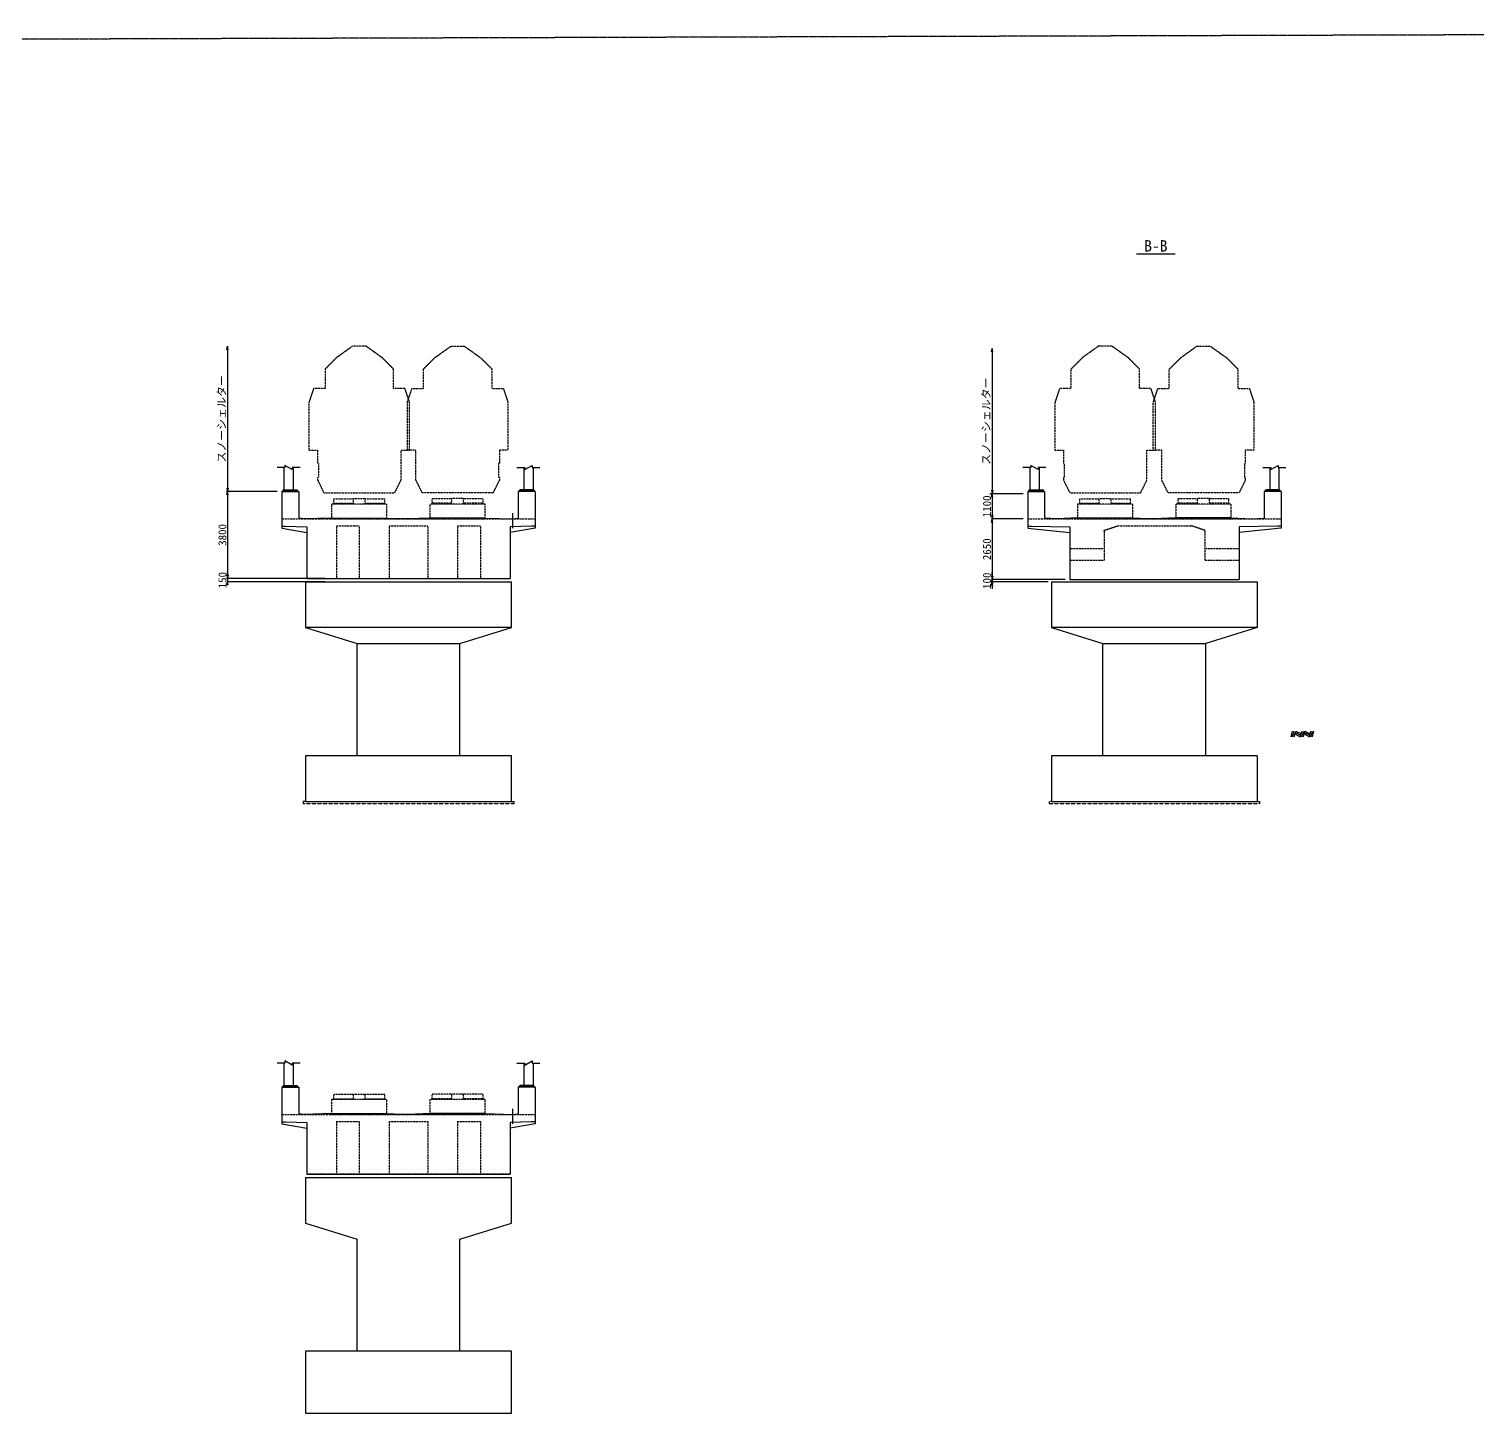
# Model space of a CAD drawing. Header units: millimetres. Extents: x -154198 to 210257, y -78304 to 147765.
# Drawn here: x 65198 to 128514, y -78304 to -17780 of the extents above; entities that cross this region are included whole.
import ezdxf

# ---------------------------------------------------------------- set-up
doc = ezdxf.new("R2010")
doc.units = ezdxf.units.MM
doc.header["$LTSCALE"] = 0.25
for name, pattern in [('CENTER', [50.8, 31.75, -6.35, 6.35, -6.35]), ('DASHED', [19.05, 12.7, -6.35]), ('HIDDEN', [9.525, 6.35, -3.175])]:
    doc.linetypes.add(name, pattern=pattern)
doc.layers.get('Defpoints').update_dxf_attribs({"color": 171})
for name, color, linetype in [('D-BGD-建築限界', 7, 'Continuous'), ('D-BMK-軌道中心線', 6, 'CENTER'), ('D-STR-DIM', 7, 'Continuous'), ('D-STR-HTXT', 3, 'Continuous'), ('D-STR-STR1-上部工', 4, 'Continuous'), ('D-STR-STR1-下部工', 1, 'Continuous'), ('D-STR-STRD-プレート', 5, 'Continuous'), ('D-STR-台座コンクリート', 7, 'HIDDEN'), ('D-TTL-TXT', 7, 'Continuous'), ('S-BGD', 8, 'Continuous')]:
    doc.layers.add(name, color=color, linetype=linetype)
doc.styles.add('MSゴシック_10', font='MS Gothic.ttf')
doc.dimstyles.new('DIM', dxfattribs={"dimscale": 100, "dimtxt": 3.5, "dimasz": 1.5, "dimexe": 0.25, "dimexo": 1, "dimgap": 0.5, "dimtad": 3, "dimdec": 0, "dimzin": 0, "dimdsep": 46, "dimtxsty": 'MSゴシック_10', "dimblk": 'OPEN', "dimcen": 0, "dimclrd": 256, "dimclre": 256, "dimclrt": 3, "dimaunit": 1, "dimadec": 3, "dimazin": 0, "dimtfac": 1, "dimtdec": 0, "dimtix": 1, "dimtmove": 2, "dimatfit": 2, "dimldrblk": 'OPEN', "dimfxl": 1, "dimtolj": 1, "dimtzin": 0, "dimarcsym": 2})
doc.dimstyles.new('DIM-100', dxfattribs={"dimscale": 100, "dimtxt": 3.5, "dimasz": 1.5, "dimexe": 0.5, "dimexo": 2, "dimgap": 0.5, "dimtad": 1, "dimdec": 0, "dimzin": 0, "dimdsep": 46, "dimtxsty": 'MSゴシック_10', "dimblk": 'OPEN', "dimcen": 0.09, "dimclrd": 256, "dimclre": 256, "dimclrt": 3, "dimaunit": 1, "dimadec": 4, "dimazin": 0, "dimtfac": 1, "dimtdec": 0, "dimtix": 1, "dimtmove": 2, "dimatfit": 3, "dimldrblk": 'NONE', "dimfxl": 1, "dimtolj": 1, "dimtzin": 0, "dimarcsym": 0})

# ---------------------------------------------------------------- blocks, each defined once
blk = doc.blocks.new('地盤記号')
for p, q in [((-67, -250), (0, 0)), ((0, -250), (67, 0)), ((67, -250), (133, 0)), ((133, 0), (367, -125)), ((333, -250), (400, 0)), ((400, -250), (467, 0)), ((467, -250), (533, 0)), ((533, 0), (767, -125)), ((733, -250), (800, 0)), ((800, -250), (867, 0)), ((867, -250), (933, 0)), ((100, -125), (333, -250)), ((117, -62), (350, -188)), ((500, -125), (733, -250)), ((517, -62), (750, -188))]:
    blk.add_line(p, q)
blk = doc.blocks.new('_Open')
at = {"color": 0, "linetype": 'ByBlock', "lineweight": -2}
for p, q in [((-1, 0.17), (0, 0)), ((-1, -0.17), (0, 0)), ((0, 0), (-1, 0))]:
    blk.add_line(p, q, dxfattribs=at)
blk = doc.blocks.new('*D319')
at = {"layer": 'D-STR-DIM', "lineweight": -2}
for p, q in [((73882, -31806), (73882, -37856)), ((75678, -38006), (73857, -38006))]:
    blk.add_line(p, q, dxfattribs=at)
at = {"layer": 'Defpoints', "color": 0}
for p in [(78868, -31656), (73882, -38006), (75778, -38006)]:
    blk.add_point(p, dxfattribs=at)
at = {"layer": 'D-STR-DIM', "lineweight": -2, "xscale": 150, "yscale": 150, "zscale": 150}
for p, rotation in [((73882, -31656), 90), ((73882, -38006), 270)]:
    blk.add_blockref('_Open', p, dxfattribs=dict(at, rotation=rotation))
at = {"layer": 'D-STR-DIM', "color": 3, "insert": (73635, -34831), "char_height": 350, "attachment_point": 5, "rotation": 90, "style": 'MSゴシック_10'}
blk.add_mtext('\\A1;スノーシェルター', dxfattribs=at)
blk = doc.blocks.new('*D326')
at = {"layer": 'D-STR-DIM', "lineweight": -2}
for p, q in [((107312, -31905), (107312, -37955)), ((107212, -38105), (107287, -38105))]:
    blk.add_line(p, q, dxfattribs=at)
at = {"layer": 'Defpoints', "color": 0}
for p in [(109153, -31755), (107312, -38105), (107312, -38105)]:
    blk.add_point(p, dxfattribs=at)
at = {"layer": 'D-STR-DIM', "lineweight": -2, "xscale": 150, "yscale": 150, "zscale": 150}
for p, rotation in [((107312, -31755), 90), ((107312, -38105), 270)]:
    blk.add_blockref('_Open', p, dxfattribs=dict(at, rotation=rotation))
at = {"layer": 'D-STR-DIM', "color": 3, "insert": (107065, -34930), "char_height": 350, "attachment_point": 5, "rotation": 90, "style": 'MSゴシック_10'}
blk.add_mtext('\\A1;スノーシェルター', dxfattribs=at)
blk = doc.blocks.new('*D329')
at = {"layer": 'D-STR-DIM', "lineweight": -2}
for p, q in [((76052, -38006), (73832, -38006)), ((73882, -38156), (73882, -41656)), ((77142, -41806), (73832, -41806))]:
    blk.add_line(p, q, dxfattribs=at)
at = {"layer": 'Defpoints', "color": 0}
for p in [(76252, -38006), (73882, -41806), (77342, -41806)]:
    blk.add_point(p, dxfattribs=at)
at = {"layer": 'D-STR-DIM', "lineweight": -2, "xscale": 150, "yscale": 150, "zscale": 150}
for p, rotation in [((73882, -38006), 90), ((73882, -41806), 270)]:
    blk.add_blockref('_Open', p, dxfattribs=dict(at, rotation=rotation))
at = {"layer": 'D-STR-DIM', "color": 3, "insert": (73657, -39906), "char_height": 350, "attachment_point": 5, "rotation": 90, "style": 'MSゴシック_10'}
blk.add_mtext('\\A1;3800', dxfattribs=at)
blk = doc.blocks.new('_None')

msp = doc.modelspace()

# ---------------------------------------------------------------- linework, layer by layer
at = {"color": 0, "linetype": 'ByBlock'}
for p, q in [((76347, -36956.4, 0), (76347, -37936.1, 0)), ((76747, -36956.4, 0), (76747, -37935, 0)), ((86837, -36956.4, 0), (86837, -37935, 0)), ((87237, -36956.4, 0), (87237, -37936.1, 0)), ((108962.3, -36955.2), (108962.3, -37934.9)), ((109362.3, -36955.2), (109362.3, -37933.8)), ((119452.3, -36955.2), (119452.3, -37933.8)), ((119852.3, -36955.2), (119852.3, -37934.9)), ((76317, -37936.4, 0), (76927, -37936.4, 0)), ((76317, -37936.4, 0), (76317, -37966.4, 0)), ((76317, -37966.4, 0), (76927, -37966.4, 0)), ((87267, -37936.4, 0), (86657, -37936.4, 0)), ((86657, -37936.4, 0), (86657, -37966.4, 0)), ((87267, -37966.4, 0), (86657, -37966.4, 0)), ((87267, -37936.4, 0), (87267, -37966.4, 0)), ((76252, -38006.4, 0), (76252, -39206.4, 0)), ((76252, -38006.4, 0), (76992, -38006.4, 0)), ((76992, -38006.4, 0), (76992, -39206.4, 0)), ((86592, -38006.4, 0), (86592, -39206.4, 0)), ((87332, -38006.4, 0), (86592, -38006.4, 0)), ((87332, -38006.4, 0), (87332, -39206.4, 0)), ((108867.3, -38005.2), (108867.3, -39205.2)), ((109607.3, -38005.2), (109607.3, -39205.2)), ((119207.3, -38005.2), (119207.3, -39205.2)), ((119947.3, -38005.2), (119947.3, -39205.2)), ((77242, -39206.4, 0), (76992, -39176.4, 0)), ((86342, -38956.4, 0), (86342, -39606.4, 0)), ((86342, -39206.4, 0), (86592, -39176.4, 0)), ((86678.8, -39196.4, 0), (86677, -39196.4, 0)), ((87332, -39206.4, 0), (87332, -39506.4, 0)), ((87182, -39529.1, 0), (87172, -39519.2, 0)), ((87312, -39526.8, 0), (87182, -39529.1, 0)), ((87332, -39506.4, 0), (87312, -39526.8, 0)), ((87332, -39506.4, 0), (87332, -39606.4, 0)), ((76347, -63000.4, 0), (76347, -63980.2, 0)), ((76747, -63000.4, 0), (76747, -63979, 0)), ((86837, -63000.4, 0), (86837, -63979, 0)), ((87237, -63000.4, 0), (87237, -63980.2, 0)), ((76252, -64050.4, 0), (76252, -65250.4, 0)), ((76252, -64050.4, 0), (76992, -64050.4, 0)), ((76317, -63980.4, 0), (76927, -63980.4, 0)), ((76317, -63980.4, 0), (76317, -64010.4, 0)), ((76317, -64010.4, 0), (76927, -64010.4, 0)), ((76992, -64050.4, 0), (76992, -65250.4, 0)), ((86592, -64050.4, 0), (86592, -65250.4, 0)), ((87332, -64050.4, 0), (86592, -64050.4, 0)), ((87267, -63980.4, 0), (86657, -63980.4, 0)), ((86657, -63980.4, 0), (86657, -64010.4, 0)), ((87267, -64010.4, 0), (86657, -64010.4, 0)), ((87267, -63980.4, 0), (87267, -64010.4, 0)), ((87332, -64050.4, 0), (87332, -65250.4, 0)), ((86342, -65000.4, 0), (86342, -65650.4, 0)), ((77242, -65250.4, 0), (76992, -65220.4, 0)), ((86342, -65250.4, 0), (86592, -65220.4, 0)), ((86678.8, -65240.4, 0), (86677, -65240.4, 0)), ((87182, -65573.1, 0), (87172, -65563.3, 0)), ((87312, -65570.8, 0), (87182, -65573.1, 0)), ((87332, -65550.4, 0), (87312, -65570.8, 0)), ((87332, -65250.4, 0), (87332, -65550.4, 0)), ((87332, -65550.4, 0), (87332, -65650.4, 0))]:
    msp.add_line(p, q, dxfattribs=at)
at = {"color": 0, "linetype": 'Continuous'}
for p, q in [((108867.3, -38005.2), (109607.3, -38005.2)), ((119947.3, -38005.2), (119207.3, -38005.2))]:
    msp.add_line(p, q, dxfattribs=at)
for p, q in [((78432, -39166.4, 0), (77242, -39206.4, 0)), ((78432, -39166.4, 0), (80852, -39166.4, 0)), ((80852, -39166.4, 0), (81792, -39206.4, 0)), ((82732, -39166.4, 0), (81792, -39206.4, 0)), ((85152, -39166.4, 0), (82732, -39166.4, 0)), ((85152, -39166.4, 0), (86342, -39206.4, 0)), ((110167.3, -39205.2), (109607.3, -39175.2)), ((111047.3, -39165.2), (110167.3, -39205.2)), ((111047.3, -39165.2), (113467.3, -39165.2)), ((113467.3, -39165.2), (114407.3, -39205.2)), ((115347.3, -39165.2), (114407.3, -39205.2)), ((117767.3, -39165.2), (115347.3, -39165.2)), ((117767.3, -39165.2), (118647.3, -39205.2)), ((118647.3, -39205.2), (119207.3, -39175.2)), ((78432, -65210.4, 0), (77242, -65250.4, 0)), ((78432, -65210.4, 0), (80852, -65210.4, 0)), ((80852, -65210.4, 0), (81792, -65250.4, 0)), ((82732, -65210.4, 0), (81792, -65250.4, 0)), ((85152, -65210.4, 0), (82732, -65210.4, 0)), ((85152, -65210.4, 0), (86342, -65250.4, 0))]:
    msp.add_line(p, q)
at = {"color": 0, "linetype": 'ByBlock', "elevation": 0}
for points in [[(76287, -38006.4), (76957, -38006.4), (76957, -37976.4), (76947, -37966.4), (76297, -37966.4), (76287, -37976.4)], [(87297, -38006.4), (86627, -38006.4), (86627, -37976.4), (86637, -37966.4), (87287, -37966.4), (87297, -37976.4)], [(76287, -64050.4), (76957, -64050.4), (76957, -64020.4), (76947, -64010.4), (76297, -64010.4), (76287, -64020.4)], [(87297, -64050.4), (86627, -64050.4), (86627, -64020.4), (86637, -64010.4), (87287, -64010.4), (87297, -64020.4)]]:
    msp.add_lwpolyline(points, close=True, dxfattribs=at)
at = {"layer": 'D-BGD-建築限界', "linetype": 'DASHED', "ltscale": 0.5, "elevation": 0}
for points in [[(77852, -37386.4), (77817, -37386.4), (77817, -37506.4), (78097, -38071.4), (81187, -38071.4), (81467, -37506.4), (81467, -36206.4), (81842, -36206.4), (81842, -34106.4), (81642, -33506.4), (81142, -33506.4), (81142, -32656.4), (80642, -32156.4), (79942, -31656.4), (79342, -31656.4), (78642, -32156.4), (78142, -32656.4), (78142, -33506.4), (77642, -33506.4), (77442, -34106.4), (77442, -36206.4), (77817, -36206.4), (77817, -36786.4), (77852, -36786.4), (77852, -37386.4)], [(85731.9, -37386.4), (85767, -37386.4), (85767, -37506.4), (85487, -38071.4), (82397, -38071.4), (82117, -37506.4), (82117, -36206.4), (81742, -36206.4), (81742, -34106.4), (81942, -33506.4), (82442, -33506.4), (82442, -32656.4), (82942, -32156.4), (83642, -31656.4), (84242, -31656.4), (84942, -32156.4), (85442, -32656.4), (85442, -33506.4), (85942, -33506.4), (86142, -34106.4), (86142, -36206.4), (85767, -36206.4), (85767, -36786.4), (85732, -36786.4), (85732, -37386.4)]]:
    msp.add_lwpolyline(points, dxfattribs=at)
at = {"layer": 'D-BGD-建築限界', "linetype": 'DASHED', "ltscale": 0.5}
for points in [[(110467.3, -37385.2), (110432.3, -37385.2), (110432.3, -37505.2), (110712.3, -38070.2), (113802.3, -38070.2), (114082.3, -37505.2), (114082.3, -36205.2), (114457.3, -36205.2), (114457.3, -34105.2), (114257.3, -33505.2), (113757.3, -33505.2), (113757.3, -32655.2), (113257.3, -32155.2), (112557.3, -31655.2), (111957.3, -31655.2), (111257.3, -32155.2), (110757.3, -32655.2), (110757.3, -33505.2), (110257.3, -33505.2), (110057.3, -34105.2), (110057.3, -36205.2), (110432.3, -36205.2), (110432.3, -36785.2), (110467.3, -36785.2), (110467.3, -37385.2)], [(118347.3, -37385.2), (118382.3, -37385.2), (118382.3, -37505.2), (118102.3, -38070.2), (115012.3, -38070.2), (114732.3, -37505.2), (114732.3, -36205.2), (114357.3, -36205.2), (114357.3, -34105.2), (114557.3, -33505.2), (115057.3, -33505.2), (115057.3, -32655.2), (115557.3, -32155.2), (116257.3, -31655.2), (116857.3, -31655.2), (117557.3, -32155.2), (118057.3, -32655.2), (118057.3, -33505.2), (118557.3, -33505.2), (118757.3, -34105.2), (118757.3, -36205.2), (118382.3, -36205.2), (118382.3, -36785.2), (118347.3, -36785.2), (118347.3, -37385.2)]]:
    msp.add_lwpolyline(points, dxfattribs=at)
at = {"layer": 'D-BMK-軌道中心線'}
msp.add_line((-154197.9, -18873.8), (210257.3, -17780.5), dxfattribs=at)
at = {"layer": 'D-STR-DIM'}
for p, q in [((108667.3, -38105.2), (107312, -38105.2)), ((107312, -38255.2), (107312, -39055.2)), ((108667.3, -39205.2), (107312, -39205.2)), ((108667.3, -39205.2), (107312, -39205.2)), ((107312, -39355.2), (107312, -41705.2)), ((73881.8, -41656.4), (73881.8, -41506.4)), ((73881.8, -41658.2), (73881.8, -41508.2)), ((107312, -41705.2), (107312, -41555.2)), ((107312, -41710), (107312, -41560)), ((78133.1, -41806.4), (73881.8, -41808.2)), ((73881.8, -41806.4), (73881.8, -41808.2)), ((73881.8, -41808.2), (73881.8, -41958.2)), ((78133.1, -41808.2), (73881.8, -41808.2)), ((78133.1, -41958.2), (73881.8, -41958.2)), ((73881.8, -41958.2), (73881.8, -42108.2)), ((110507.3, -41855.2), (107312, -41855.2)), ((110507.3, -41860), (107312, -41855.2)), ((110507.3, -41855.2), (107312, -41855.2)), ((107312, -41860), (107312, -41855.2)), ((110507.3, -41860), (107312, -41855.2)), ((107312, -41860), (107312, -41960)), ((109757.3, -41960), (107312, -41960)), ((109757.3, -41960), (107312, -41960)), ((107312, -42010), (107312, -42160)), ((107312, -42110), (107312, -42260))]:
    msp.add_line(p, q, dxfattribs=at)
at = {"layer": 'D-STR-HTXT', "color": 4, "elevation": 0}
for points in [[(77050.1, -36956.4), (76707, -36956.4), (76707, -37048.8), (76387, -36864), (76387, -36956.4), (76043.8, -36956.4)], [(86533.8, -36956.4), (86877, -36956.4), (86877, -37048.8), (87197, -36864), (87197, -36956.4), (87540.1, -36956.4)], [(77050.1, -63000.4), (76707, -63000.4), (76707, -63092.8), (76387, -62908.1), (76387, -63000.4), (76043.8, -63000.4)], [(86533.8, -63000.4), (86877, -63000.4), (86877, -63092.8), (87197, -62908.1), (87197, -63000.4), (87540.1, -63000.4)]]:
    msp.add_lwpolyline(points, dxfattribs=at)
at = {"layer": 'D-STR-HTXT', "color": 4}
for points in [[(109665.4, -36955.2), (109322.3, -36955.2), (109322.3, -37047.6), (109002.3, -36862.8), (109002.3, -36955.2), (108659.2, -36955.2)], [(119149.2, -36955.2), (119492.3, -36955.2), (119492.3, -37047.6), (119812.3, -36862.8), (119812.3, -36955.2), (120155.4, -36955.2)]]:
    msp.add_lwpolyline(points, dxfattribs=at)
at = {"layer": 'D-STR-STR1-上部工', "linetype": 'HIDDEN'}
for p, q in [((76252, -39206.4, 0), (87332, -39206.4, 0)), ((108867.3, -39205.2), (119947.3, -39205.2)), ((78642, -39506.4, 0), (78642, -41806.4, 0)), ((78642, -39506.4, 0), (79642, -39506.4, 0)), ((79642, -39506.4, 0), (79642, -41806.4, 0)), ((80942, -39506.4, 0), (80942, -41806.4, 0)), ((80942, -39506.4, 0), (81792, -39506.4, 0)), ((81792, -39506.4, 0), (82642, -39506.4, 0)), ((82642, -39506.4, 0), (82642, -41806.4, 0)), ((83942, -39506.4, 0), (84942, -39506.4, 0)), ((83942, -39506.4, 0), (83942, -41806.4, 0)), ((84942, -39506.4, 0), (84942, -41806.4, 0)), ((112207.3, -39705.2), (112807.3, -39505.2)), ((112207.3, -39705.2), (112207.3, -41008.3)), ((112807.3, -39505.2), (116007.3, -39505.2)), ((116607.3, -39705.2), (116007.3, -39505.2)), ((116607.3, -39705.2), (116607.3, -41008.3)), ((110707.3, -40505.2), (112207.3, -40505.2)), ((116607.3, -40505.2), (118107.3, -40505.2)), ((110707.3, -41008.3), (112207.3, -41008.3)), ((116607.3, -41008.3), (118107.3, -41008.3)), ((77342, -41806.4, 0), (86242, -41806.4, 0)), ((110707.3, -41855.2), (118107.3, -41855.2)), ((76252, -65250.4, 0), (87332, -65250.4, 0)), ((78642, -65550.4, 0), (78642, -67850.4, 0)), ((78642, -65550.4, 0), (79642, -65550.4, 0)), ((79642, -65550.4, 0), (79642, -67850.4, 0)), ((80942, -65550.4, 0), (80942, -67850.4, 0)), ((80942, -65550.4, 0), (81792, -65550.4, 0)), ((81792, -65550.4, 0), (82642, -65550.4, 0)), ((82642, -65550.4, 0), (82642, -67850.4, 0)), ((83942, -65550.4, 0), (84942, -65550.4, 0)), ((83942, -65550.4, 0), (83942, -67850.4, 0)), ((84942, -65550.4, 0), (84942, -67850.4, 0)), ((77342, -67850.4, 0), (86242, -67850.4, 0))]:
    msp.add_line(p, q, dxfattribs=at)
at = {"layer": 'D-STR-STR1-上部工', "linetype": 'Continuous'}
for p, q in [((76252, -39206.4, 0), (76252, -39506.4, 0)), ((108867.3, -39205.2), (108867.3, -39505.2)), ((119947.3, -39205.2), (119947.3, -39505.2)), ((76252, -39506.4, 0), (76272, -39526.8, 0)), ((76252, -39506.4, 0), (76252, -39606.4, 0)), ((76252, -39606.4, 0), (77342, -39806.4, 0)), ((76272, -39526.8, 0), (76402, -39529.1, 0)), ((76402, -39529.1, 0), (76412, -39519.2, 0)), ((76412, -39519.2, 0), (77342, -39556.4, 0)), ((77342, -39556.4, 0), (77342, -41806.4, 0)), ((87172, -39519.2, 0), (86242, -39556.4, 0)), ((86242, -39556.4, 0), (86242, -41808.2, 0)), ((87332, -39606.4, 0), (86242, -39806.4, 0)), ((108867.3, -39505.2), (108887.3, -39525.6)), ((108867.3, -39505.2), (108867.3, -39605.2)), ((108867.3, -39605.2), (110707.3, -39805.2)), ((108887.3, -39525.6), (109017.3, -39527.9)), ((109017.3, -39527.9), (109027.3, -39518)), ((109027.3, -39518), (110707.3, -39555.2)), ((110707.3, -39555.2), (110707.3, -41859)), ((119787.3, -39518), (118107.3, -39555.2)), ((118107.3, -39555.2), (118107.3, -41859)), ((119947.3, -39605.2), (118107.3, -39805.2)), ((119797.3, -39527.9), (119787.3, -39518)), ((119927.3, -39525.6), (119797.3, -39527.9)), ((119947.3, -39505.2), (119927.3, -39525.6)), ((119947.3, -39505.2), (119947.3, -39605.2)), ((110707.3, -41859), (110707.3, -41860)), ((110707.3, -41860), (118107.3, -41860)), ((118107.3, -41859), (118107.3, -41860)), ((76252, -65250.4, 0), (76252, -65550.4, 0)), ((76252, -65550.4, 0), (76272, -65570.8, 0)), ((76252, -65550.4, 0), (76252, -65650.4, 0)), ((76252, -65650.4, 0), (77342, -65850.4, 0)), ((76272, -65570.8, 0), (76402, -65573.1, 0)), ((76402, -65573.1, 0), (76412, -65563.3, 0)), ((76412, -65563.3, 0), (77342, -65600.4, 0)), ((77342, -65600.4, 0), (77342, -67850.4, 0)), ((87172, -65563.3, 0), (86242, -65600.4, 0)), ((86242, -65600.4, 0), (86242, -67852.2, 0)), ((87332, -65650.4, 0), (86242, -65850.4, 0))]:
    msp.add_line(p, q, dxfattribs=at)
at = {"layer": 'D-STR-STR1-上部工'}
for p, q in [((77342, -41806.4, 0), (77342, -41808.2, 0)), ((77342, -41808.2, 0), (86242, -41808.2, 0)), ((77342, -67850.4, 0), (77342, -67852.2, 0)), ((77342, -67852.2, 0), (86242, -67852.2, 0))]:
    msp.add_line(p, q, dxfattribs=at)
at = {"layer": 'D-STR-STR1-下部工'}
for p, q in [((77292, -41960), (77292, -43960)), ((77292, -41960), (86292, -41960)), ((109907.3, -41960), (109907.3, -43960)), ((109907.3, -41960), (118907.3, -41960)), ((118907.3, -41960), (118907.3, -43960)), ((109907.3, -43960), (112157.3, -44660)), ((118907.3, -43960), (109907.3, -43960)), ((118907.3, -43960), (116657.3, -44660)), ((112157.3, -49560), (112157.3, -44660)), ((112157.3, -44660), (116657.3, -44660)), ((116657.3, -49560), (116657.3, -44660)), ((118907.3, -49560), (109907.3, -49560)), ((109907.3, -49560), (109907.3, -51560)), ((118907.3, -49560), (118907.3, -51560)), ((109907.3, -51560), (118907.3, -51560)), ((77292, -68004), (77292, -70004)), ((77292, -68004), (86292, -68004)), ((77292, -70004), (79542, -70704)), ((79542, -75604), (79542, -70704))]:
    msp.add_line(p, q, dxfattribs=at)
at = {"layer": 'D-STR-STR1-下部工', "color": 4, "linetype": 'HIDDEN', "ltscale": 2}
for p, q in [((77292, -51560), (77192, -51560)), ((77192, -51560), (77192, -51660)), ((86392, -51660), (77192, -51660)), ((109907.3, -51560), (109807.3, -51560)), ((109807.3, -51560), (109807.3, -51660)), ((119007.3, -51660), (109807.3, -51660)), ((118907.3, -51560), (119007.3, -51560)), ((119007.3, -51560), (119007.3, -51660))]:
    msp.add_line(p, q, dxfattribs=at)
at = {"layer": 'D-STR-STR1-下部工'}
for points in [[(84042, -49560), (84042, -44660), (86292, -43960), (86292, -41960)], [(86292, -43960), (77292, -43960), (79542, -44660)], [(79542, -49560), (79542, -44660), (84042, -44660)], [(86292, -51560), (86392, -51560), (86392, -51660)], [(84042, -75604), (84042, -70704), (86292, -70004), (86292, -68004)]]:
    msp.add_lwpolyline(points, dxfattribs=at)
for points in [[(77292, -51560), (86292, -51560), (86292, -49560), (77292, -49560)], [(77292, -78304), (86292, -78304), (86292, -75604), (77292, -75604)]]:
    msp.add_lwpolyline(points, close=True, dxfattribs=at)
at = {"layer": 'D-STR-STRD-プレート'}
for p, q in [((108932.3, -37935.2), (109542.3, -37935.2)), ((108932.3, -37935.2), (108932.3, -37965.2)), ((108932.3, -37965.2), (109542.3, -37965.2)), ((119882.3, -37935.2), (119272.3, -37935.2)), ((119882.3, -37965.2), (119272.3, -37965.2)), ((119882.3, -37935.2), (119882.3, -37965.2))]:
    msp.add_line(p, q, dxfattribs=at)
at = {"layer": 'D-STR-STRD-プレート', "linetype": 'ByBlock'}
for p, q in [((109542.3, -37935.2), (109542.3, -37965.2)), ((119272.3, -37935.2), (119272.3, -37965.2))]:
    msp.add_line(p, q, dxfattribs=at)
at = {"layer": 'D-STR-STRD-プレート'}
for points in [[(108902.3, -38005.2), (109572.3, -38005.2), (109572.3, -37975.2), (109562.3, -37965.2), (108912.3, -37965.2), (108902.3, -37975.2)], [(119912.3, -38005.2), (119242.3, -38005.2), (119242.3, -37975.2), (119252.3, -37965.2), (119902.3, -37965.2), (119912.3, -37975.2)]]:
    msp.add_lwpolyline(points, close=True, dxfattribs=at)
at = {"layer": 'D-STR-台座コンクリート'}
for p, q in [((78532, -38321.4, 0), (79382, -38321.4, 0)), ((78532, -38556.4, 0), (78532, -38321.4, 0)), ((78532, -38516.4, 0), (79382, -38516.4, 0)), ((79902, -38321.4, 0), (80752, -38321.4, 0)), ((79902, -38516.4, 0), (80752, -38516.4, 0)), ((80752, -38556.4, 0), (80752, -38321.4, 0)), ((83682, -38321.4, 0), (82832, -38321.4, 0)), ((82832, -38556.4, 0), (82832, -38321.4, 0)), ((83682, -38516.4, 0), (82832, -38516.4, 0)), ((85052, -38321.4, 0), (84202, -38321.4, 0)), ((85052, -38516.4, 0), (84202, -38516.4, 0)), ((85052, -38556.4, 0), (85052, -38321.4, 0)), ((111147.3, -38320.2), (111997.3, -38320.2)), ((111147.3, -38555.2), (111147.3, -38320.2)), ((111147.3, -38515.2), (111997.3, -38515.2)), ((112517.3, -38320.2), (113367.3, -38320.2)), ((112517.3, -38515.2), (113367.3, -38515.2)), ((113367.3, -38555.2), (113367.3, -38320.2)), ((116297.3, -38320.2), (115447.3, -38320.2)), ((115447.3, -38555.2), (115447.3, -38320.2)), ((116297.3, -38515.2), (115447.3, -38515.2)), ((117667.3, -38320.2), (116817.3, -38320.2)), ((117667.3, -38515.2), (116817.3, -38515.2)), ((117667.3, -38555.2), (117667.3, -38320.2)), ((78532, -64365.4, 0), (79382, -64365.4, 0)), ((78532, -64600.4, 0), (78532, -64365.4, 0)), ((78532, -64560.4, 0), (79382, -64560.4, 0)), ((79902, -64365.4, 0), (80752, -64365.4, 0)), ((79902, -64560.4, 0), (80752, -64560.4, 0)), ((80752, -64600.4, 0), (80752, -64365.4, 0)), ((83682, -64365.4, 0), (82832, -64365.4, 0)), ((82832, -64600.4, 0), (82832, -64365.4, 0)), ((83682, -64560.4, 0), (82832, -64560.4, 0)), ((85052, -64365.4, 0), (84202, -64365.4, 0)), ((85052, -64560.4, 0), (84202, -64560.4, 0)), ((85052, -64600.4, 0), (85052, -64365.4, 0))]:
    msp.add_line(p, q, dxfattribs=at)
at = {"layer": 'D-STR-台座コンクリート', "color": 4}
for p, q in [((79382, -38311.4, 0), (79902, -38311.4, 0)), ((79382, -38556.4, 0), (79382, -38311.4, 0)), ((79902, -38556.4, 0), (79902, -38311.4, 0)), ((84202, -38311.4, 0), (83682, -38311.4, 0)), ((83682, -38556.4, 0), (83682, -38311.4, 0)), ((84202, -38556.4, 0), (84202, -38311.4, 0)), ((111997.3, -38310.2), (112517.3, -38310.2)), ((111997.3, -38555.2), (111997.3, -38310.2)), ((112517.3, -38555.2), (112517.3, -38310.2)), ((116817.3, -38310.2), (116297.3, -38310.2)), ((116297.3, -38555.2), (116297.3, -38310.2)), ((116817.3, -38555.2), (116817.3, -38310.2)), ((79382, -64355.4, 0), (79902, -64355.4, 0)), ((79382, -64600.4, 0), (79382, -64355.4, 0)), ((79902, -64600.4, 0), (79902, -64355.4, 0)), ((84202, -64355.4, 0), (83682, -64355.4, 0)), ((83682, -64600.4, 0), (83682, -64355.4, 0)), ((84202, -64600.4, 0), (84202, -64355.4, 0))]:
    msp.add_line(p, q, dxfattribs=at)
at = {"layer": 'D-STR-台座コンクリート', "elevation": 0}
for points in [[(80852, -39206.4), (80852, -38556.4), (78432, -38556.4), (78432, -39206.4)], [(85152, -39206.4), (85152, -38556.4), (82732, -38556.4), (82732, -39206.4)], [(80852, -65250.4), (80852, -64600.4), (78432, -64600.4), (78432, -65250.4)], [(85152, -65250.4), (85152, -64600.4), (82732, -64600.4), (82732, -65250.4)]]:
    msp.add_lwpolyline(points, dxfattribs=at)
at = {"layer": 'D-STR-台座コンクリート'}
for points in [[(113467.3, -39205.2), (113467.3, -38555.2), (111047.3, -38555.2), (111047.3, -39205.2)], [(117767.3, -39205.2), (117767.3, -38555.2), (115347.3, -38555.2), (115347.3, -39205.2)]]:
    msp.add_lwpolyline(points, dxfattribs=at)
at = {"layer": 'Defpoints'}
for p, q in [((80852, -39206.4, 0), (78432, -39206.4, 0)), ((82732, -39206.4, 0), (80852, -39206.4, 0)), ((85152, -39206.4, 0), (82732, -39206.4, 0)), ((113467.3, -39205.2), (111047.3, -39205.2)), ((115347.3, -39205.2), (113467.3, -39205.2)), ((117767.3, -39205.2), (115347.3, -39205.2)), ((80852, -65250.4, 0), (78432, -65250.4, 0)), ((82732, -65250.4, 0), (80852, -65250.4, 0)), ((85152, -65250.4, 0), (82732, -65250.4, 0))]:
    msp.add_line(p, q, dxfattribs=at)

# ---------------------------------------------------------------- block references
at = {"layer": 'D-STR-DIM', "xscale": 150, "yscale": 150, "zscale": 150}
for p, rotation in [((73881.8, -38006.4), 90), ((107312, -38105.2), 90), ((107312, -39205.2), 270), ((107312, -39205.2), 90), ((73881.8, -41806.4), 270), ((73881.8, -41806.4), 270), ((73881.8, -41808.2), 270), ((107312, -41855.2), 270), ((107312, -41855.2), 270), ((107312, -41860), 270), ((73881.8, -41958.2), 90), ((107312, -41860), 90), ((107312, -41960), 90)]:
    msp.add_blockref('_Open', p, dxfattribs=dict(at, rotation=rotation))
at = {"layer": 'S-BGD'}
msp.add_blockref('地盤記号', (120452, -48479.6), dxfattribs=at)

# ---------------------------------------------------------------- texts
at = {"layer": 'D-STR-DIM', "color": 3, "char_height": 350, "attachment_point": 5, "rotation": 90, "style": 'MSゴシック_10'}
for s, insert in [('\\A1;1100', (107087, -38655.2)), ('\\A1;2650', (107087, -40530.2)), ('\\A1;150', (73656.8, -41883.2)), ('\\A1;100', (107087, -41910)), ('\\A1;', (71326.4, -41809.1)), ('\\A1;', (103941.7, -41857.6))]:
    msp.add_mtext(s, dxfattribs=dict(at, insert=insert))
at = {"layer": 'D-TTL-TXT', "style": 'MSゴシック_10'}
msp.add_text('%%U B-B ', height=500, dxfattribs=at).set_placement((113619.9, -27515.4))

# ---------------------------------------------------------------- dimensions: what is measured, and where the dimension line sits
at = {"layer": 'D-STR-DIM'}
for base, p1, p2, picture, middle in [((73881.8, -38006.4), (78868, -31656.4), (75778, -38006.4), '*D319', (73634.7, -34831.4)), ((107312, -38105.2), (109152.9, -31755.2), (107312, -38105.2), '*D326', (107064.9, -34930.2))]:
    dim = msp.add_linear_dim(base=base, p1=p1, p2=p2, angle=90, text='スノーシェルター', dimstyle='DIM', override={"dimscale": 0, "dimse1": 1, "dimse2": 0}, dxfattribs=at)
    dim.commit()
    dim.dimension.update_dxf_attribs({"geometry": picture, "text_midpoint": middle})
dim = msp.add_linear_dim(base=(73881.8, -41806.4), p1=(76252, -38006.4, 0), p2=(77342, -41806.4, 0), angle=90, dimstyle='DIM-100', dxfattribs=at)
dim.commit()
dim.dimension.update_dxf_attribs({"geometry": '*D329', "text_midpoint": (73656.8, -39906.4)})

doc.saveas('drawing.dxf')
